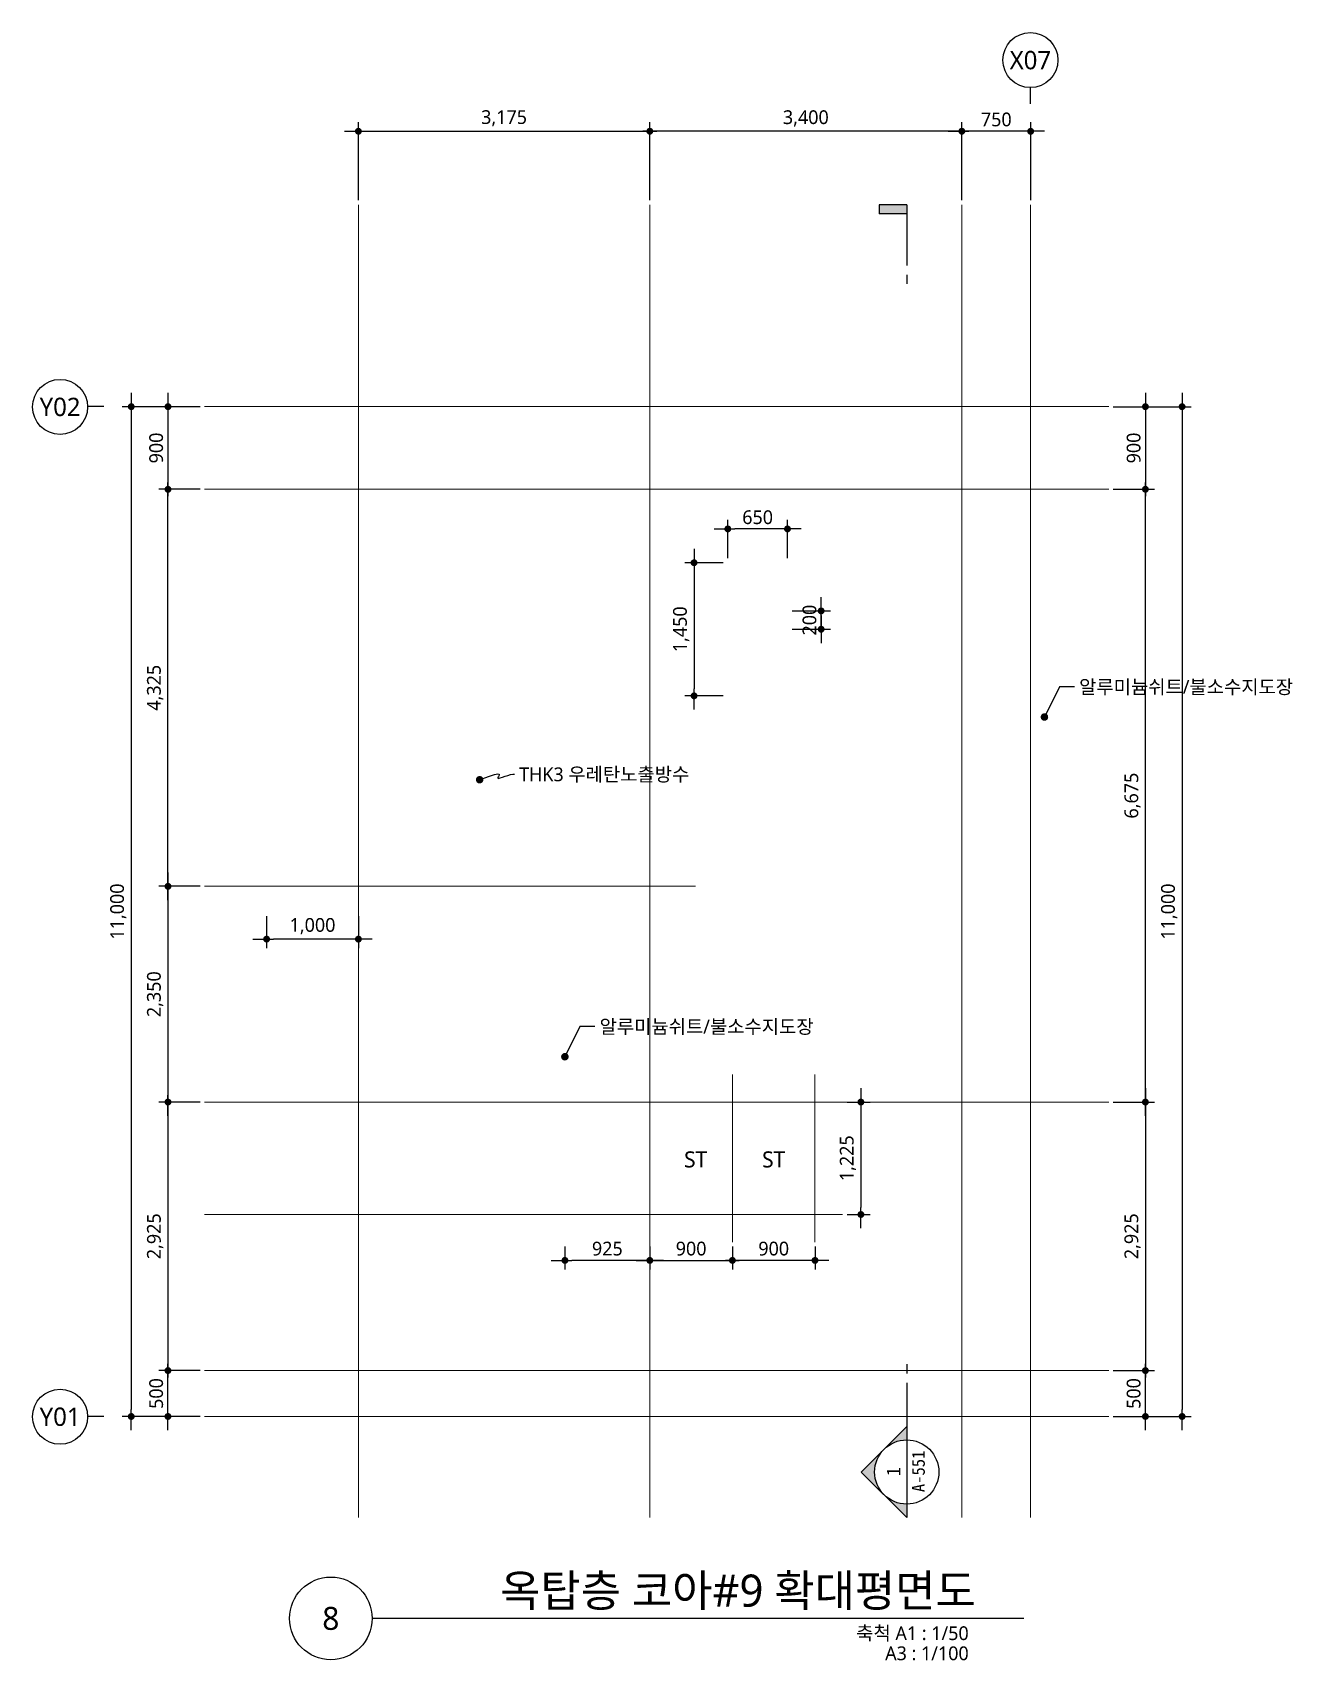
# Model space of a CAD drawing. Header units: millimetres. Extents: x 1467181 to 1850972, y 836037 to 895281.
# Drawn here: x 1700758 to 1714485, y 875511 to 893244 of the extents above; entities that cross this region are included whole.
import ezdxf
from ezdxf.enums import TextEntityAlignment as Align

# ---------------------------------------------------------------- set-up
doc = ezdxf.new("R2010")
doc.units = ezdxf.units.MM
doc.header["$MEASUREMENT"] = 0
doc.linetypes.add('CEN', pattern=[62, 60, -1, 0, -1])
doc.layers.get('0').update_dxf_attribs({"linetype": 'CONTINUOUS'})
for name, color, linetype, lineweight in [('A-AXIS-BUBL', 7, 'CONTINUOUS', 25), ('A-CNTL', 1, 'CEN', 15), ('A-DIMS', 7, 'CONTINUOUS', 25), ('A-MKXS-LEAD', 7, 'CONTINUOUS', 25), ('A-MKXS-MAK1', 3, 'CONTINUOUS', 25), ('A-MKXS-TEXT1', 3, 'CONTINUOUS', 25), ('A-MKXS-TEXT2', 7, 'CONTINUOUS', 25), ('A-MKXX-NAME', 3, 'CONTINUOUS', 25), ('A-XXXX-SYMB', 7, 'CONTINUOUS', 25), ('A-XXXX-TXT1', 3, 'CONTINUOUS', 25), ('A-XXXX-TXT2', 3, 'CONTINUOUS', 25)]:
    doc.layers.add(name, color=color, linetype=linetype, lineweight=lineweight)
doc.styles.add('HY울릉도L', font='')
doc.styles.add('돋움체', font='')
doc.styles.add('맑은고딕', font='malgun.ttf')
doc.styles.get('HY울릉도L').set_extended_font_data('HYwulM')
doc.styles.get('돋움체').set_extended_font_data('DotumChe')
doc.dimstyles.new('CDIM', dxfattribs={"dimtxt": 3, "dimasz": 1.5, "dimexe": 2, "dimexo": 1, "dimgap": 1, "dimtad": 1, "dimdec": 0, "dimrnd": 0.5, "dimzin": 0, "dimdsep": 32, "dimlunit": 6, "dimtxsty": 'HY울릉도L', "dimblk1": '_CIDOT', "dimblk2": '_CIDOT', "dimsah": 1, "dimcen": 5.5, "dimclrd": 2, "dimclre": 2, "dimclrt": 7, "dimadec": 0, "dimazin": 0, "dimtfac": 1, "dimtdec": 0, "dimtix": 1, "dimtmove": 2, "dimatfit": 1, "dimldrblk": '_CIDOT', "dimfxl": 1, "dimtolj": 1, "dimtzin": 0, "dimlwd": -1, "dimarcsym": 0})

# ---------------------------------------------------------------- blocks, each defined once
blk = doc.blocks.new('_CIDOT')
at = {"color": 0, "linetype": 'ByBlock'}
blk.add_line((2, 0), (-1, 0), dxfattribs=at)
at = {"color": 0, "linetype": 'ByBlock', "const_width": 0.5}
blk.add_lwpolyline([(-0.25, 0, 1), (0.25, 0, 1)], format="xyb", close=True, dxfattribs=at)
blk = doc.blocks.new('*D776')
at = {"layer": 'A-DIMS', "lineweight": -2, "transparency": 16777216}
for p, q in [((1710883, 891419), (1710883, 892269)), ((1711633, 891419), (1711633, 892269))]:
    blk.add_line(p, q, dxfattribs=at)
at = {"layer": 'A-DIMS', "transparency": 16777216}
blk.add_line((1711558, 892169), (1710958, 892169), dxfattribs=at)
at = {"layer": 'A-DIMS', "transparency": 16777216, "xscale": 75, "yscale": 75, "zscale": 75, "rotation": 180}
blk.add_blockref('_CIDOT', (1710883, 892169), dxfattribs=at)
at = {"layer": 'A-DIMS', "transparency": 16777216, "xscale": 75, "yscale": 75, "zscale": 75}
blk.add_blockref('_CIDOT', (1711633, 892169), dxfattribs=at)
at = {"layer": 'A-DIMS', "color": 3, "transparency": 16777216, "insert": (1711258, 892297), "char_height": 150, "attachment_point": 5, "style": '맑은고딕'}
blk.add_mtext('\\A1;750', dxfattribs=at)
blk = doc.blocks.new('*D777')
at = {"layer": 'A-DIMS', "lineweight": -2, "transparency": 16777216}
for p, q in [((1707483, 891419), (1707483, 892269)), ((1710883, 891419), (1710883, 892269))]:
    blk.add_line(p, q, dxfattribs=at)
at = {"layer": 'A-DIMS', "transparency": 16777216}
blk.add_line((1710808, 892169), (1707558, 892169), dxfattribs=at)
at = {"layer": 'A-DIMS', "transparency": 16777216, "xscale": 75, "yscale": 75, "zscale": 75, "rotation": 180}
blk.add_blockref('_CIDOT', (1707483, 892169), dxfattribs=at)
at = {"layer": 'A-DIMS', "transparency": 16777216, "xscale": 75, "yscale": 75, "zscale": 75}
blk.add_blockref('_CIDOT', (1710883, 892169), dxfattribs=at)
at = {"layer": 'A-DIMS', "color": 3, "transparency": 16777216, "insert": (1709183, 892309), "char_height": 150, "attachment_point": 5, "style": '맑은고딕'}
blk.add_mtext('\\A1;3,400', dxfattribs=at)
blk = doc.blocks.new('*D778')
at = {"layer": 'A-DIMS', "lineweight": -2, "transparency": 16777216}
for p, q in [((1702583, 888269), (1702133, 888269)), ((1702583, 883944), (1702133, 883944))]:
    blk.add_line(p, q, dxfattribs=at)
at = {"layer": 'A-DIMS', "transparency": 16777216}
blk.add_line((1702233, 884019), (1702233, 888194), dxfattribs=at)
at = {"layer": 'A-DIMS', "transparency": 16777216, "xscale": 75, "yscale": 75, "zscale": 75}
for p, rotation in [((1702233, 888269), 90), ((1702233, 883944), 270)]:
    blk.add_blockref('_CIDOT', p, dxfattribs=dict(at, rotation=rotation))
at = {"layer": 'A-DIMS', "color": 3, "transparency": 16777216, "insert": (1702093, 886107), "char_height": 150, "attachment_point": 5, "rotation": 90, "style": '맑은고딕'}
blk.add_mtext('\\A1;4,325', dxfattribs=at)
blk = doc.blocks.new('*D779')
at = {"layer": 'A-DIMS', "lineweight": -2, "transparency": 16777216}
for p, q in [((1702583, 889169), (1702133, 889169)), ((1702583, 888269), (1702133, 888269))]:
    blk.add_line(p, q, dxfattribs=at)
at = {"layer": 'A-DIMS', "transparency": 16777216}
blk.add_line((1702233, 889094), (1702233, 888344), dxfattribs=at)
at = {"layer": 'A-DIMS', "transparency": 16777216, "xscale": 75, "yscale": 75, "zscale": 75}
for p, rotation in [((1702233, 889169), 90), ((1702233, 888269), 270)]:
    blk.add_blockref('_CIDOT', p, dxfattribs=dict(at, rotation=rotation))
at = {"layer": 'A-DIMS', "color": 3, "transparency": 16777216, "insert": (1702105, 888719), "char_height": 150, "attachment_point": 5, "rotation": 90, "style": '맑은고딕'}
blk.add_mtext('\\A1;900', dxfattribs=at)
blk = doc.blocks.new('*D780')
at = {"layer": 'A-DIMS', "lineweight": -2, "transparency": 16777216}
for p, q in [((1702583, 889169), (1701733, 889169)), ((1702583, 878169), (1701733, 878169))]:
    blk.add_line(p, q, dxfattribs=at)
at = {"layer": 'A-DIMS', "transparency": 16777216}
blk.add_line((1701833, 889094), (1701833, 878244), dxfattribs=at)
at = {"layer": 'A-DIMS', "transparency": 16777216, "xscale": 75, "yscale": 75, "zscale": 75}
for p, rotation in [((1701833, 889169), 90), ((1701833, 878169), 270)]:
    blk.add_blockref('_CIDOT', p, dxfattribs=dict(at, rotation=rotation))
at = {"layer": 'A-DIMS', "color": 3, "transparency": 16777216, "insert": (1701692, 883669), "char_height": 150, "attachment_point": 5, "rotation": 90, "style": '맑은고딕'}
blk.add_mtext('\\A1;11,000', dxfattribs=at)
blk = doc.blocks.new('*D781')
at = {"layer": 'A-DIMS', "lineweight": -2, "transparency": 16777216}
for p, q in [((1702583, 881594), (1702133, 881594)), ((1702583, 878669), (1702133, 878669))]:
    blk.add_line(p, q, dxfattribs=at)
at = {"layer": 'A-DIMS', "transparency": 16777216}
blk.add_line((1702233, 881519), (1702233, 878744), dxfattribs=at)
at = {"layer": 'A-DIMS', "transparency": 16777216, "xscale": 75, "yscale": 75, "zscale": 75}
for p, rotation in [((1702233, 881594), 90), ((1702233, 878669), 270)]:
    blk.add_blockref('_CIDOT', p, dxfattribs=dict(at, rotation=rotation))
at = {"layer": 'A-DIMS', "color": 3, "transparency": 16777216, "insert": (1702093, 880132), "char_height": 150, "attachment_point": 5, "rotation": 90, "style": '맑은고딕'}
blk.add_mtext('\\A1;2,925', dxfattribs=at)
blk = doc.blocks.new('*D782')
at = {"layer": 'A-DIMS', "lineweight": -2, "transparency": 16777216}
for p, q in [((1702583, 878669), (1702133, 878669)), ((1702583, 878169), (1702133, 878169))]:
    blk.add_line(p, q, dxfattribs=at)
at = {"layer": 'A-DIMS', "transparency": 16777216}
blk.add_line((1702233, 878244), (1702233, 878594), dxfattribs=at)
at = {"layer": 'A-DIMS', "transparency": 16777216, "xscale": 75, "yscale": 75, "zscale": 75}
for p, rotation in [((1702233, 878669), 90), ((1702233, 878169), 270)]:
    blk.add_blockref('_CIDOT', p, dxfattribs=dict(at, rotation=rotation))
at = {"layer": 'A-DIMS', "color": 3, "transparency": 16777216, "insert": (1702105, 878419), "char_height": 150, "attachment_point": 5, "rotation": 90, "style": '맑은고딕'}
blk.add_mtext('\\A1;500', dxfattribs=at)
blk = doc.blocks.new('*D783')
at = {"layer": 'A-DIMS', "lineweight": -2, "transparency": 16777216}
for p, q in [((1708383, 880019), (1708383, 879769)), ((1709283, 880019), (1709283, 879769))]:
    blk.add_line(p, q, dxfattribs=at)
at = {"layer": 'A-DIMS', "transparency": 16777216}
blk.add_line((1709208, 879869), (1708458, 879869), dxfattribs=at)
at = {"layer": 'A-DIMS', "transparency": 16777216, "xscale": 75, "yscale": 75, "zscale": 75, "rotation": 180}
blk.add_blockref('_CIDOT', (1708383, 879869), dxfattribs=at)
at = {"layer": 'A-DIMS', "transparency": 16777216, "xscale": 75, "yscale": 75, "zscale": 75}
blk.add_blockref('_CIDOT', (1709283, 879869), dxfattribs=at)
at = {"layer": 'A-DIMS', "color": 3, "transparency": 16777216, "insert": (1708833, 879997), "char_height": 150, "attachment_point": 5, "style": '맑은고딕'}
blk.add_mtext('\\A1;900', dxfattribs=at)
blk = doc.blocks.new('*D784')
at = {"layer": 'A-DIMS', "lineweight": -2, "transparency": 16777216}
for p, q in [((1707483, 880019), (1707483, 879769)), ((1708383, 880019), (1708383, 879769))]:
    blk.add_line(p, q, dxfattribs=at)
at = {"layer": 'A-DIMS', "transparency": 16777216}
blk.add_line((1707558, 879869), (1708308, 879869), dxfattribs=at)
at = {"layer": 'A-DIMS', "transparency": 16777216, "xscale": 75, "yscale": 75, "zscale": 75, "rotation": 180}
blk.add_blockref('_CIDOT', (1707483, 879869), dxfattribs=at)
at = {"layer": 'A-DIMS', "transparency": 16777216, "xscale": 75, "yscale": 75, "zscale": 75}
blk.add_blockref('_CIDOT', (1708383, 879869), dxfattribs=at)
at = {"layer": 'A-DIMS', "color": 3, "transparency": 16777216, "insert": (1707933, 879997), "char_height": 150, "attachment_point": 5, "style": '맑은고딕'}
blk.add_mtext('\\A1;900', dxfattribs=at)
blk = doc.blocks.new('*D785')
at = {"layer": 'A-DIMS', "lineweight": -2, "transparency": 16777216}
for p, q in [((1709633, 881594), (1709883, 881594)), ((1709633, 880369), (1709883, 880369))]:
    blk.add_line(p, q, dxfattribs=at)
at = {"layer": 'A-DIMS', "transparency": 16777216}
blk.add_line((1709783, 881519), (1709783, 880444), dxfattribs=at)
at = {"layer": 'A-DIMS', "transparency": 16777216, "xscale": 75, "yscale": 75, "zscale": 75}
for p, rotation in [((1709783, 881594), 90), ((1709783, 880369), 270)]:
    blk.add_blockref('_CIDOT', p, dxfattribs=dict(at, rotation=rotation))
at = {"layer": 'A-DIMS', "color": 3, "transparency": 16777216, "insert": (1709642, 880982), "char_height": 150, "attachment_point": 5, "rotation": 90, "style": '맑은고딕'}
blk.add_mtext('\\A1;1,225', dxfattribs=at)
blk = doc.blocks.new('CORE 8- 단면')
at = {"layer": 'A-MKXS-MAK1'}
blk.add_hatch(color=256, dxfattribs=at).paths.add_polyline_path([(22637, 13698), (22637, 13798), (22937, 13798), (22937, 13698)])
h = blk.add_hatch(color=256, dxfattribs=at)
h.paths.add_polyline_path([(22442, -7), (22690, 241, 0.414214), (22690, -254)])
h.paths.add_polyline_path([(22690, 241), (22937, 488), (22937, 343, 0.198912)])
h.paths.add_polyline_path([(22690, -254, 0.198912), (22937, -357), (22937, -502)])
for p, q in [((22637, 13798), (22637, 13698)), ((22937, 13798), (22637, 13798)), ((22937, 13698), (22637, 13698)), ((22937, 13798), (22937, 13135)), ((22937, 13035), (22937, 12935)), ((22937, 1166), (22937, 1066)), ((22937, 966), (22937, -502)), ((22937, 488), (22442, -7)), ((22937, -502), (22442, -7))]:
    blk.add_line(p, q, dxfattribs=at)
blk.add_circle((22937, -7), 350, dxfattribs=at)
at = {"layer": 'A-MKXS-TEXT2', "style": '돋움체'}
for s, height, p in [('A-551', 140, (23065, 0)), ('1', 150, (22793, -2))]:
    blk.add_text(s, height=height, rotation=90, dxfattribs=at).set_placement(p, align=Align.MIDDLE)
blk = doc.blocks.new('*D786')
at = {"layer": 'A-DIMS', "lineweight": -2, "transparency": 16777216}
for p, q in [((1712533, 888269), (1712983, 888269)), ((1712533, 881594), (1712983, 881594))]:
    blk.add_line(p, q, dxfattribs=at)
at = {"layer": 'A-DIMS', "transparency": 16777216}
blk.add_line((1712883, 881669), (1712883, 888194), dxfattribs=at)
at = {"layer": 'A-DIMS', "transparency": 16777216, "xscale": 75, "yscale": 75, "zscale": 75}
for p, rotation in [((1712883, 888269), 90), ((1712883, 881594), 270)]:
    blk.add_blockref('_CIDOT', p, dxfattribs=dict(at, rotation=rotation))
at = {"layer": 'A-DIMS', "color": 3, "transparency": 16777216, "insert": (1712743, 884932), "char_height": 150, "attachment_point": 5, "rotation": 90, "style": '맑은고딕'}
blk.add_mtext('\\A1;6,675', dxfattribs=at)
blk = doc.blocks.new('*D787')
at = {"layer": 'A-DIMS', "lineweight": -2, "transparency": 16777216}
for p, q in [((1712533, 889169), (1712983, 889169)), ((1712533, 888269), (1712983, 888269))]:
    blk.add_line(p, q, dxfattribs=at)
at = {"layer": 'A-DIMS', "transparency": 16777216}
blk.add_line((1712883, 889094), (1712883, 888344), dxfattribs=at)
at = {"layer": 'A-DIMS', "transparency": 16777216, "xscale": 75, "yscale": 75, "zscale": 75}
for p, rotation in [((1712883, 889169), 90), ((1712883, 888269), 270)]:
    blk.add_blockref('_CIDOT', p, dxfattribs=dict(at, rotation=rotation))
at = {"layer": 'A-DIMS', "color": 3, "transparency": 16777216, "insert": (1712755, 888719), "char_height": 150, "attachment_point": 5, "rotation": 90, "style": '맑은고딕'}
blk.add_mtext('\\A1;900', dxfattribs=at)
blk = doc.blocks.new('*D788')
at = {"layer": 'A-DIMS', "lineweight": -2, "transparency": 16777216}
for p, q in [((1712533, 889169), (1713383, 889169)), ((1712533, 878169), (1713383, 878169))]:
    blk.add_line(p, q, dxfattribs=at)
at = {"layer": 'A-DIMS', "transparency": 16777216}
blk.add_line((1713283, 889094), (1713283, 878244), dxfattribs=at)
at = {"layer": 'A-DIMS', "transparency": 16777216, "xscale": 75, "yscale": 75, "zscale": 75}
for p, rotation in [((1713283, 889169), 90), ((1713283, 878169), 270)]:
    blk.add_blockref('_CIDOT', p, dxfattribs=dict(at, rotation=rotation))
at = {"layer": 'A-DIMS', "color": 3, "transparency": 16777216, "insert": (1713142, 883669), "char_height": 150, "attachment_point": 5, "rotation": 90, "style": '맑은고딕'}
blk.add_mtext('\\A1;11,000', dxfattribs=at)
blk = doc.blocks.new('*D789')
at = {"layer": 'A-DIMS', "lineweight": -2, "transparency": 16777216}
for p, q in [((1712533, 881594), (1712983, 881594)), ((1712533, 878669), (1712983, 878669))]:
    blk.add_line(p, q, dxfattribs=at)
at = {"layer": 'A-DIMS', "transparency": 16777216}
blk.add_line((1712883, 881519), (1712883, 878744), dxfattribs=at)
at = {"layer": 'A-DIMS', "transparency": 16777216, "xscale": 75, "yscale": 75, "zscale": 75}
for p, rotation in [((1712883, 881594), 90), ((1712883, 878669), 270)]:
    blk.add_blockref('_CIDOT', p, dxfattribs=dict(at, rotation=rotation))
at = {"layer": 'A-DIMS', "color": 3, "transparency": 16777216, "insert": (1712743, 880132), "char_height": 150, "attachment_point": 5, "rotation": 90, "style": '맑은고딕'}
blk.add_mtext('\\A1;2,925', dxfattribs=at)
blk = doc.blocks.new('*D790')
at = {"layer": 'A-DIMS', "lineweight": -2, "transparency": 16777216}
for p, q in [((1712533, 878669), (1712983, 878669)), ((1712533, 878169), (1712983, 878169))]:
    blk.add_line(p, q, dxfattribs=at)
at = {"layer": 'A-DIMS', "transparency": 16777216}
blk.add_line((1712883, 878244), (1712883, 878594), dxfattribs=at)
at = {"layer": 'A-DIMS', "transparency": 16777216, "xscale": 75, "yscale": 75, "zscale": 75}
for p, rotation in [((1712883, 878669), 90), ((1712883, 878169), 270)]:
    blk.add_blockref('_CIDOT', p, dxfattribs=dict(at, rotation=rotation))
at = {"layer": 'A-DIMS', "color": 3, "transparency": 16777216, "insert": (1712755, 878419), "char_height": 150, "attachment_point": 5, "rotation": 90, "style": '맑은고딕'}
blk.add_mtext('\\A1;500', dxfattribs=at)
blk = doc.blocks.new('*D791')
at = {"layer": 'A-DIMS', "lineweight": -2, "transparency": 16777216}
for p, q in [((1702583, 883944), (1702133, 883944)), ((1702583, 881594), (1702133, 881594))]:
    blk.add_line(p, q, dxfattribs=at)
at = {"layer": 'A-DIMS', "transparency": 16777216}
blk.add_line((1702233, 883869), (1702233, 881669), dxfattribs=at)
at = {"layer": 'A-DIMS', "transparency": 16777216, "xscale": 75, "yscale": 75, "zscale": 75}
for p, rotation in [((1702233, 883944), 90), ((1702233, 881594), 270)]:
    blk.add_blockref('_CIDOT', p, dxfattribs=dict(at, rotation=rotation))
at = {"layer": 'A-DIMS', "color": 3, "transparency": 16777216, "insert": (1702093, 882769), "char_height": 150, "attachment_point": 5, "rotation": 90, "style": '맑은고딕'}
blk.add_mtext('\\A1;2,350', dxfattribs=at)
blk = doc.blocks.new('*D792')
at = {"layer": 'A-DIMS', "lineweight": -2, "transparency": 16777216}
for p, q in [((1704308, 891419), (1704308, 892269)), ((1707483, 891419), (1707483, 892269))]:
    blk.add_line(p, q, dxfattribs=at)
at = {"layer": 'A-DIMS', "transparency": 16777216}
blk.add_line((1704383, 892169), (1707408, 892169), dxfattribs=at)
at = {"layer": 'A-DIMS', "transparency": 16777216, "xscale": 75, "yscale": 75, "zscale": 75, "rotation": 180}
blk.add_blockref('_CIDOT', (1704308, 892169), dxfattribs=at)
at = {"layer": 'A-DIMS', "transparency": 16777216, "xscale": 75, "yscale": 75, "zscale": 75}
blk.add_blockref('_CIDOT', (1707483, 892169), dxfattribs=at)
at = {"layer": 'A-DIMS', "color": 3, "transparency": 16777216, "insert": (1705895, 892310), "char_height": 150, "attachment_point": 5, "style": '맑은고딕'}
blk.add_mtext('\\A1;3,175', dxfattribs=at)
blk = doc.blocks.new('*D861')
at = {"layer": 'A-DIMS', "lineweight": -2, "transparency": 16777216}
for p, q in [((1706558, 880019), (1706558, 879769)), ((1707483, 880019), (1707483, 879769))]:
    blk.add_line(p, q, dxfattribs=at)
at = {"layer": 'A-DIMS', "transparency": 16777216}
blk.add_line((1707408, 879869), (1706633, 879869), dxfattribs=at)
at = {"layer": 'A-DIMS', "transparency": 16777216, "xscale": 75, "yscale": 75, "zscale": 75, "rotation": 180}
blk.add_blockref('_CIDOT', (1706558, 879869), dxfattribs=at)
at = {"layer": 'A-DIMS', "transparency": 16777216, "xscale": 75, "yscale": 75, "zscale": 75}
blk.add_blockref('_CIDOT', (1707483, 879869), dxfattribs=at)
at = {"layer": 'A-DIMS', "color": 3, "transparency": 16777216, "insert": (1707020, 879997), "char_height": 150, "attachment_point": 5, "style": '맑은고딕'}
blk.add_mtext('\\A1;925', dxfattribs=at)
blk = doc.blocks.new('*D862')
at = {"layer": 'A-DIMS', "lineweight": -2, "transparency": 16777216}
for p, q in [((1703308, 883619), (1703308, 883269)), ((1704308, 883619), (1704308, 883269))]:
    blk.add_line(p, q, dxfattribs=at)
at = {"layer": 'A-DIMS', "transparency": 16777216}
blk.add_line((1704233, 883369), (1703383, 883369), dxfattribs=at)
at = {"layer": 'A-DIMS', "transparency": 16777216, "xscale": 75, "yscale": 75, "zscale": 75, "rotation": 180}
blk.add_blockref('_CIDOT', (1703308, 883369), dxfattribs=at)
at = {"layer": 'A-DIMS', "transparency": 16777216, "xscale": 75, "yscale": 75, "zscale": 75}
blk.add_blockref('_CIDOT', (1704308, 883369), dxfattribs=at)
at = {"layer": 'A-DIMS', "color": 3, "transparency": 16777216, "insert": (1703808, 883510), "char_height": 150, "attachment_point": 5, "style": '맑은고딕'}
blk.add_mtext('\\A1;1,000', dxfattribs=at)
blk = doc.blocks.new('*D915')
at = {"layer": 'A-DIMS', "lineweight": -2, "transparency": 16777216}
for p, q in [((1708333, 887519), (1708333, 887937)), ((1708983, 887519), (1708983, 887937))]:
    blk.add_line(p, q, dxfattribs=at)
at = {"layer": 'A-DIMS', "transparency": 16777216}
blk.add_line((1708908, 887837), (1708408, 887837), dxfattribs=at)
at = {"layer": 'A-DIMS', "transparency": 16777216, "xscale": 75, "yscale": 75, "zscale": 75, "rotation": 180}
blk.add_blockref('_CIDOT', (1708333, 887837), dxfattribs=at)
at = {"layer": 'A-DIMS', "transparency": 16777216, "xscale": 75, "yscale": 75, "zscale": 75}
blk.add_blockref('_CIDOT', (1708983, 887837), dxfattribs=at)
at = {"layer": 'A-DIMS', "color": 3, "transparency": 16777216, "insert": (1708658, 887964), "char_height": 150, "attachment_point": 5, "style": '맑은고딕'}
blk.add_mtext('\\A1;650', dxfattribs=at)
blk = doc.blocks.new('*D916')
at = {"layer": 'A-DIMS', "lineweight": -2, "transparency": 16777216}
for p, q in [((1708283, 887469), (1707865, 887469)), ((1708283, 886019), (1707865, 886019))]:
    blk.add_line(p, q, dxfattribs=at)
at = {"layer": 'A-DIMS', "transparency": 16777216}
blk.add_line((1707965, 887394), (1707965, 886094), dxfattribs=at)
at = {"layer": 'A-DIMS', "transparency": 16777216, "xscale": 75, "yscale": 75, "zscale": 75}
for p, rotation in [((1707965, 887469), 90), ((1707965, 886019), 270)]:
    blk.add_blockref('_CIDOT', p, dxfattribs=dict(at, rotation=rotation))
at = {"layer": 'A-DIMS', "color": 3, "transparency": 16777216, "insert": (1707825, 886744), "char_height": 150, "attachment_point": 5, "rotation": 90, "style": '맑은고딕'}
blk.add_mtext('\\A1;1,450', dxfattribs=at)
blk = doc.blocks.new('*D917')
at = {"layer": 'A-DIMS', "transparency": 16777216}
for p, q in [((1709350, 887019), (1709350, 887094)), ((1709350, 886744), (1709350, 886944)), ((1709350, 886669), (1709350, 886594))]:
    blk.add_line(p, q, dxfattribs=at)
at = {"layer": 'A-DIMS', "lineweight": -2, "transparency": 16777216}
for p, q in [((1709033, 886944), (1709450, 886944)), ((1709033, 886744), (1709450, 886744))]:
    blk.add_line(p, q, dxfattribs=at)
at = {"layer": 'A-DIMS', "transparency": 16777216, "xscale": 75, "yscale": 75, "zscale": 75}
for p, rotation in [((1709350, 886944), 270), ((1709350, 886744), 90)]:
    blk.add_blockref('_CIDOT', p, dxfattribs=dict(at, rotation=rotation))
at = {"layer": 'A-DIMS', "color": 3, "transparency": 16777216, "insert": (1709223, 886844), "char_height": 150, "attachment_point": 5, "rotation": 90, "style": '맑은고딕'}
blk.add_mtext('\\A1;200', dxfattribs=at)

msp = doc.modelspace()

# ---------------------------------------------------------------- linework, layer by layer
at = {"layer": 'A-AXIS-BUBL', "ltscale": 0.2}
for p, q in [((1711632.6, 892469.4), (1711632.6, 892644.4)), ((1701532.6, 889169.4), (1701357.6, 889169.4)), ((1701532.6, 878169.4), (1701357.6, 878169.4))]:
    msp.add_line(p, q, dxfattribs=at)
for centre in [(1711629.7, 892944.4), (1701057.6, 889166.4), (1701057.6, 878166.4)]:
    msp.add_circle(centre, 300, dxfattribs=at)
at = {"layer": 'A-CNTL'}
for p, q in [((1704307.6, 877069.4), (1704307.6, 891369.4)), ((1707482.6, 877069.4), (1707482.6, 891369.4)), ((1710882.6, 877069.4), (1710882.6, 891369.4)), ((1711632.6, 877069.4), (1711632.6, 891369.4)), ((1702632.6, 889169.4), (1712482.6, 889169.4)), ((1702632.6, 888269.4), (1712482.6, 888269.4)), ((1702632.6, 883944.4), (1707982.6, 883944.4)), ((1708382.6, 880069.4), (1708382.6, 881894.4)), ((1709282.6, 880069.4), (1709282.6, 881894.4)), ((1702632.6, 881594.4), (1712482.6, 881594.4)), ((1702632.6, 880369.4), (1709582.6, 880369.4)), ((1702632.6, 878669.4), (1712482.6, 878669.4)), ((1702632.6, 878169.4), (1712482.6, 878169.4))]:
    msp.add_line(p, q, dxfattribs=at)
at = {"layer": 'A-MKXS-LEAD'}
for points in [[(1712110.7, 886116.2), (1711946.7, 886116.2), (1711946.7, 886116.2), (1711782.6, 885788.1), (1711782.6, 885788.1)], [(1705628.1, 885104.8), (1705725.9, 885141.6), (1705789.6, 885161.5), (1705825.8, 885168), (1705841.2, 885164.5), (1705842.4, 885154.6), (1705835.9, 885141.8), (1705828.4, 885129.6), (1705826.4, 885121.5), (1705835.1, 885120.2), (1705853.2, 885124.6), (1705878, 885132.8), (1705906.9, 885142.9), (1705937.1, 885153), (1705965.9, 885161.2), (1705990.6, 885165.5), (1706008.5, 885164)], [(1706885.7, 882415.6), (1706721.7, 882415.6), (1706721.7, 882415.6), (1706557.6, 882087.5), (1706557.6, 882087.5)]]:
    msp.add_lwpolyline(points, dxfattribs=at)
at = {"layer": 'A-MKXS-LEAD', "const_width": 40}
for points in [[(1711761.9, 885790.2, 1), (1711803.4, 885786, 1)], [(1705608.2, 885107.2, 1), (1705649.7, 885103, 1)], [(1706536.9, 882089.6, 1), (1706578.4, 882085.4, 1)]]:
    msp.add_lwpolyline(points, format="xyb", close=True, dxfattribs=at)
at = {"layer": 'A-XXXX-SYMB'}
msp.add_line((1711557.6, 875969.4), (1704457.6, 875969.4), dxfattribs=at)
msp.add_circle((1704007.6, 875969.4), 450, dxfattribs=at)

# ---------------------------------------------------------------- block references
at = {"layer": 'A-DIMS'}
msp.add_blockref('CORE 8- 단면', (1687345.3, 877571), dxfattribs=at)

# ---------------------------------------------------------------- texts
at = {"layer": 'A-MKXS-TEXT1', "style": '맑은고딕'}
for s, p in [('알루미늄쉬트/불소수지도장', (1712160.7, 886116.2)), ('THK3 우레탄노출방수', (1706058.5, 885164)), ('알루미늄쉬트/불소수지도장', (1706935.7, 882415.6))]:
    msp.add_text(s, height=150, dxfattribs=at).set_placement(p, align=Align.MIDDLE_LEFT)
at = {"layer": 'A-MKXX-NAME', "style": '맑은고딕'}
for p in [(1707982.6, 880969.4), (1708832.6, 880969.4)]:
    msp.add_text('ST', height=175, dxfattribs=at).set_placement(p, align=Align.MIDDLE_CENTER)
at = {"layer": 'A-XXXX-TXT1', "style": '맑은고딕'}
msp.add_text('옥탑층 코아#9 확대평면도', height=350, dxfattribs=at).set_placement((1711035.6, 875992), align=Align.BOTTOM_RIGHT)
msp.add_text('8', height=250, dxfattribs=at).set_placement((1704007.6, 875969.4), align=Align.MIDDLE)
for s, p in [('축척 A1 : 1/50', (1710957.7, 875883.2)), ('A3 : 1/100', (1710957.7, 875664.3))]:
    msp.add_text(s, height=150, dxfattribs=at).set_placement(p, align=Align.TOP_RIGHT)
at = {"layer": 'A-XXXX-TXT2', "ltscale": 0.2, "style": '맑은고딕'}
for s, p in [('X07', (1711629.7, 892944.4)), ('Y02', (1701057.6, 889166.4)), ('Y01', (1701057.6, 878166.4))]:
    msp.add_text(s, height=200, dxfattribs=at).set_placement(p, align=Align.MIDDLE)

# ---------------------------------------------------------------- dimensions: what is measured, and where the dimension line sits
at = {"layer": 'A-DIMS'}
for base, p1, p2, angle, picture, middle in [((1707482.6, 892169.4), (1704307.6, 891369.4), (1707482.6, 891369.4), 0, '*D792', (1705895.1, 892309.8)), ((1707482.6, 892169.4), (1710882.6, 891369.4), (1707482.6, 891369.4), 180, '*D777', (1709182.6, 892309.4)), ((1710882.6, 892169.4), (1711632.6, 891369.4), (1710882.6, 891369.4), 180, '*D776', (1711257.6, 892296.9)), ((1701832.6, 878169.4), (1702632.6, 889169.4), (1702632.6, 878169.4), 90, '*D780', (1701692.1, 883669.4)), ((1702232.6, 888269.4), (1702632.6, 889169.4), (1702632.6, 888269.4), 90, '*D779', (1702105.1, 888719.4)), ((1712882.6, 888269.4), (1712482.6, 889169.4), (1712482.6, 888269.4), 90, '*D787', (1712755.1, 888719.4)), ((1713282.6, 878169.4), (1712482.6, 889169.4), (1712482.6, 878169.4), 90, '*D788', (1713142.1, 883669.4)), ((1702232.6, 888269.4), (1702632.6, 883944.4), (1702632.6, 888269.4), 270, '*D778', (1702092.5, 886106.9)), ((1712882.6, 888269.4), (1712482.6, 881594.4), (1712482.6, 888269.4), 270, '*D786', (1712742.5, 884931.9)), ((1707965.1, 886019.4), (1708332.6, 887469.2), (1708332.9, 886019.4), 90, '*D916', (1707824.6, 886744.3)), ((1709350.1, 886944.4), (1708982.6, 886744.4), (1708982.6, 886944.4), 270, '*D917', (1709222.6, 886844.4)), ((1702232.6, 881594.4), (1702632.6, 883944.4), (1702632.6, 881594.4), 90, '*D791', (1702092.5, 882769.4)), ((1703307.6, 883369.4), (1704307.6, 883669.4), (1703307.6, 883669.4), 180, '*D862', (1703807.6, 883509.8)), ((1702232.6, 878669.4), (1702632.6, 881594.4), (1702632.6, 878669.4), 90, '*D781', (1702092.5, 880131.9)), ((1709782.6, 880369.4), (1709582.6, 881594.4), (1709582.6, 880369.4), 90, '*D785', (1709642.1, 880981.9)), ((1712882.6, 878669.4), (1712482.6, 881594.4), (1712482.6, 878669.4), 90, '*D789', (1712742.5, 880131.9)), ((1706557.6, 879869.4), (1707482.6, 880069.4), (1706557.6, 880069.4), 180, '*D861', (1707020.1, 879996.9)), ((1708382.6, 879869.4), (1707482.6, 880069.4), (1708382.6, 880069.4), 180, '*D784', (1707932.6, 879996.9)), ((1702232.6, 878669.4), (1702632.6, 878169.4), (1702632.6, 878669.4), 270, '*D782', (1702105.1, 878419.4)), ((1712882.6, 878669.4), (1712482.6, 878169.4), (1712482.6, 878669.4), 270, '*D790', (1712755.1, 878419.4))]:
    dim = msp.add_linear_dim(base=base, p1=p1, p2=p2, angle=angle, dimstyle='CDIM', override={"dimscale": 50, "dimtxsty": '맑은고딕', "dimclrd": 256, "dimclre": 256, "dimclrt": 3}, dxfattribs=at)
    dim.commit()
    dim.dimension.update_dxf_attribs({"geometry": picture, "text_midpoint": middle})
for base, p1, p2, picture, middle in [((1708332.6, 887836.6), (1708982.6, 887469.4), (1708332.6, 887469.4), '*D915', (1708657.6, 887964.1)), ((1708382.6, 879869.4), (1709282.6, 880069.4), (1708382.6, 880069.4), '*D783', (1708832.6, 879996.9))]:
    dim = msp.add_linear_dim(base=base, p1=p1, p2=p2, dimstyle='CDIM', override={"dimscale": 50, "dimtxsty": '맑은고딕', "dimclrd": 256, "dimclre": 256, "dimclrt": 3}, dxfattribs=at)
    dim.commit()
    dim.dimension.update_dxf_attribs({"geometry": picture, "text_midpoint": middle})

doc.saveas('drawing.dxf')
